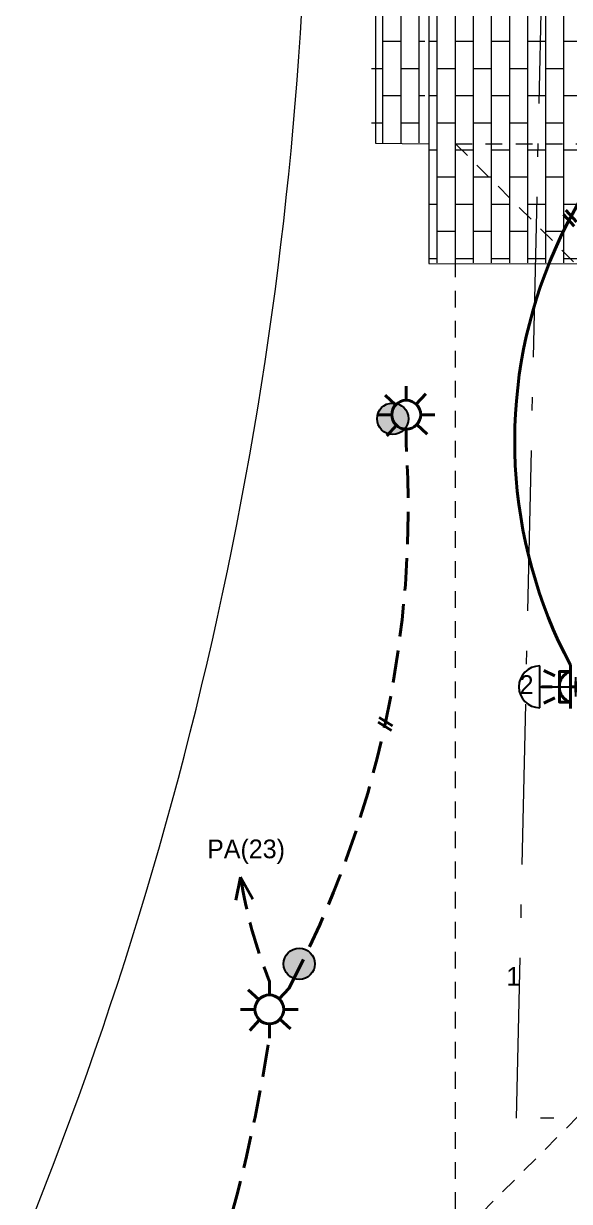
# Model space of a CAD drawing. Header units: metres. Extents: x 14 to 2416, y -346 to 476.
# Drawn here: x 23.82 to 27.9, y -91.25 to -82.43 of the extents above; entities that cross this region are included whole.
import ezdxf

# ---------------------------------------------------------------- set-up
doc = ezdxf.new("R2010")
doc.units = ezdxf.units.M
for name, pattern in [('0', [0]), ('ACAD_ISO10W100', [18, 12, -3, 0, -3]), ('Dash Style-2', [0.694425, 0.48607, -0.208355]), ('HIDDEN2', [0.1875, 0.125, -0.0625])]:
    doc.linetypes.add(name, pattern=pattern)
doc.layers.get('0').update_dxf_attribs({"linetype": '0', "lineweight": 20})
for name, color, linetype, lineweight in [('A-ANNO-TEXT', 20, 'Continuous', 13), ('baños', 251, 'Continuous', 0), ('calle', 254, 'Continuous', 0), ('E Salida Luces', 22, 'Continuous', 40), ('E Tuberia Emp Losa', 22, 'Continuous', 40), ('E Tuberia Emp Piso', 24, 'Dash Style-2', 40), ('piso', 253, 'Continuous', 0)]:
    doc.layers.add(name, color=color, linetype=linetype, lineweight=lineweight)
doc.layers.add('hatch piso', color=253, linetype='Continuous', lineweight=0, transparency=0.7)
doc.layers.add('MAVA Luminarias', color=1, linetype='Continuous')
doc.layers.add('SOLAR', color=7, linetype='ACAD_ISO10W100', lineweight=9, true_color=0xff1414)
doc.layers.add('Techos 1', color=7, linetype='HIDDEN2', lineweight=9, true_color=0x42391a)
doc.styles.add('CENTURY GOTHIC', font='GOTHIC.TTF')
pattern_1 = [(270, (38.70153, 39.36118), (0.1354836, -2e-17), []), (0, (38.70153, 39.36118), (0.1354836, 0.2032), [0.1354836, -0.1354836])]

# ---------------------------------------------------------------- blocks, each defined once
blk = doc.blocks.new('SCONCE 1')
at = {"layer": 'MAVA Luminarias', "color": 5, "linetype": 'Continuous'}
for p, q in [((-1.374, 0.679), (-1.374, 1.191)), ((-0.931, 0.816), (-0.931, 1.054)), ((-1.374, 0.935), (-0.931, 0.935))]:
    blk.add_line(p, q, dxfattribs=at)
blk.add_arc((-1.374, 0.935), 0.256, 90, 270, dxfattribs=at)
blk = doc.blocks.new('A$Cd6acdfdc')
at = {"layer": 'MAVA Luminarias', "transparency": 33554687}
blk.add_hatch(color=2, dxfattribs=at).paths.add_polyline_path([(0, 0.079, 1), (0.158, 0.079, 1)])
at = {"layer": 'MAVA Luminarias', "color": 2, "transparency": 33554687}
blk.add_circle((0.079, 0.079), 0.079, dxfattribs=at)
blk = doc.blocks.new('PL BASE 1N NASAS 09')
at = {"layer": 'piso'}
for p, q in [((-123.5311, -41.6497), (-123.5311, -48.8454)), ((-123.9311, -42.5497), (-123.9311, -47.9443)), ((-123.9311, -47.9443), (-123.5311, -47.9498)), ((-123.5311, -48.8454), (-122.3611, -48.8497))]:
    blk.add_line(p, q, dxfattribs=at)
at = {"layer": 'Techos 1'}
for p, q in [((-123.3311, -47.9497), (-121.2311, -47.9497)), ((-123.3311, -56.1498), (-123.3311, -47.9498)), ((-123.3311, -47.9498), (-119.2311, -52.0497)), ((-119.2311, -52.0497), (-123.3311, -56.1498))]:
    blk.add_line(p, q, dxfattribs=at)
blk = doc.blocks.new('PL MUEBLES 1N NASAS 09')
at = {"layer": 'hatch piso'}
h = blk.add_hatch(dxfattribs=at)
h.set_pattern_fill('AR-BRSTD', color=256, scale=0.002, angle=-90)
h.set_pattern_definition(pattern_1)
edge = h.paths.add_edge_path()
edge.add_line((42.2305, 44.7307), (42.2055, 44.7557))
edge.add_line((42.2055, 44.7557), (42.0805, 44.7557))
edge.add_arc((42.0805, 44.9057), 0.15, 180, 270, ccw=False)
edge.add_line((41.9305, 44.9057), (41.9305, 46.5503))
edge.add_line((41.9305, 46.5503), (38.7304, 46.5503))
edge.add_line((38.7304, 46.5503), (38.7304, 39.3612))
edge.add_line((38.7304, 39.3612), (41.9305, 39.3612))
edge.add_line((41.9305, 39.3612), (41.9305, 41.0057))
edge.add_arc((42.0805, 41.0057), 0.15, 90, 180, ccw=False)
edge.add_line((42.0805, 41.1557), (42.2305, 41.1557))
edge.add_line((42.2305, 41.1557), (42.2305, 44.7307))
h = blk.add_hatch(dxfattribs=at)
h.set_pattern_fill('AR-BRSTD', color=256, scale=0.002, angle=-90)
h.set_pattern_definition(pattern_1)
h.paths.add_polyline_path([(38.7015, 45.6503), (38.3015, 45.6503), (38.3015, 40.2612), (38.7015, 40.2612)])
at = {"layer": 'baños'}
blk.add_blockref('PL BASE 1N NASAS 09', (162.2615, 88.2033), dxfattribs=at)
blk = doc.blocks.new('A$Cbef68299')
blk.add_blockref('PL MUEBLES 1N NASAS 09', (-30.7659, -32.0535))
blk = doc.blocks.new('A$Cc5be7df0')
at = {"layer": 'calle'}
blk.add_arc((-17.7613, 28.237), 28.9752, 333.79791, 18.79711, dxfattribs=at)
at = {"layer": 'SOLAR', "ltscale": 0.1}
blk.add_lwpolyline([(50.6493, 18.241), (12.7705, 18.2411), (13.2139, 38.2316), (50.9852, 38.2377)], close=True, dxfattribs=at)
at = {"layer": 'A-ANNO-TEXT'}
blk.add_blockref('A$Cbef68299', (4.1493, 17.337), dxfattribs=at)
blk = doc.blocks.new('*U385')
at = {"layer": 'E Salida Luces'}
for p, q in [((-0.2394, 0.1234), (-0.1579, 0.0828)), ((-0.0408, 0.0815), (-0.0408, 0.163)), ((-0.0408, 0.0815), (-0.0408, -0.0815)), ((-0.0408, 0), (0, 0)), ((0, -0.0408), (0, 0.0408)), ((-0.2574, 0), (-0.1759, 0)), ((-0.2394, -0.1234), (-0.1579, -0.0828)), ((-0.0408, -0.163), (-0.0408, -0.0815))]:
    blk.add_line(p, q, dxfattribs=at)
blk.add_lwpolyline([(-0.0408, 0.1142), (-0.1223, 0.1142), (-0.1223, -0.1142), (-0.0408, -0.1142)], close=True, dxfattribs=at)
blk.add_arc((-0.0052, 0), 0.1196, 107.31428, 252.68572, dxfattribs=at)
blk = doc.blocks.new('*U370')
for p, q in [((0.03, 1.37), (-1.05, -1.48)), ((0.99, 1.37), (-0.09, -1.48))]:
    blk.add_line(p, q)
blk = doc.blocks.new('*U602')
at = {"xscale": 0.03937007874015751, "yscale": 0.03937007874015751, "zscale": 0.03937007874015751, "rotation": 168.338026754833}
blk.add_blockref('*U370', (-0.0017, -0.002), dxfattribs=at)
blk = doc.blocks.new('Luz Jardin')
at = {"layer": 'E Salida Luces', "linetype": 'Continuous'}
for p, q in [((0, 0.358), (0, 0.181)), ((-0.132, 0.123), (-0.262, 0.244)), ((0.123, 0.133), (0.243, 0.263)), ((-0.358, 0.001), (-0.18, 0.001)), ((0.18, 0.001), (0.358, 0.001)), ((-0.243, -0.261), (-0.123, -0.131)), ((0.262, -0.243), (0.132, -0.122)), ((0, -0.179), (0, -0.357))]:
    blk.add_line(p, q, dxfattribs=at)
blk.add_circle((0, 0.001), 0.18, dxfattribs=at)
blk = doc.blocks.new('*U591')
at = {"layer": 'E Tuberia Emp Losa', "linetype": 'Continuous'}
for p, q in [((0.146, 0.165), (0, 0)), ((0, 0), (0.233, 0.033))]:
    blk.add_line(p, q, dxfattribs=at)
blk = doc.blocks.new('*U735')
at = {"xscale": 0.03937007874015747, "yscale": 0.03937007874015747, "zscale": 0.03937007874015747, "rotation": 332.7302085133385}
blk.add_blockref('*U370', (0.0021, 0.0015), dxfattribs=at)

msp = doc.modelspace()

# ---------------------------------------------------------------- linework, layer by layer
at = {"layer": 'E Salida Luces'}
msp.add_arc((31.0712, -85.5537), 3.5771, 107.82327, 207.93175, dxfattribs=at)
at = {"layer": 'E Tuberia Emp Piso', "ltscale": 0.5}
for centre, radius, start, end in [((18.9968, -86.0502, 0), 7.7007, 332.12625, 3.57833), ((28.7811, -88.3121), 3.3756, 188.6046, 202.30326), ((13.9056, -88.2163), 11.8904, 328.09114, 351.26375)]:
    msp.add_arc(centre, radius, start, end, dxfattribs=at)

# ---------------------------------------------------------------- block references
at = {"layer": 'A-ANNO-TEXT'}
msp.add_blockref('A$Cc5be7df0', (14.7377, -108.8632), dxfattribs=at)
at = {"layer": 'E Salida Luces', "xscale": 0.6, "yscale": 0.6, "zscale": 0.6}
for p in [(26.6825, -85.3555, 0), (25.6581, -89.8081)]:
    msp.add_blockref('Luz Jardin', p, dxfattribs=at)
at = {"layer": 'E Salida Luces', "color": 1}
msp.add_blockref('*U385', (27.9516, -87.3923), dxfattribs=at)
at = {"layer": 'E Tuberia Emp Losa'}
for name, p, xscale, yscale, zscale, rotation in [('*U735', (27.908, -83.8833), 0.9842519685039484, 0.9842519685039484, 0.9842519685039484, 270), ('*U602', (26.5251, -87.6707, 0), 0.9842519685039484, 0.9842519685039484, 0.9842519685039484, 270), ('*U591', (25.4435, -88.8171), -0.7999999999999919, 0.7999999999999919, 0.7999999999999919, 126.9153612147438)]:
    msp.add_blockref(name, p, dxfattribs=dict(at, xscale=xscale, yscale=yscale, zscale=zscale, rotation=rotation))
at = {"layer": 'MAVA Luminarias', "xscale": 1.483214008569871, "yscale": 1.483214008569871, "zscale": 1.483214008569871}
for p in [(26.4643, -85.502), (25.7648, -89.5838)]:
    msp.add_blockref('A$Cd6acdfdc', p, dxfattribs=at)
at = {"layer": 'MAVA Luminarias', "color": 251, "xscale": 0.6101999921123585, "yscale": 0.6101999921123585, "zscale": 0.6101999921123585}
msp.add_blockref('SCONCE 1', (28.5199, -87.963), dxfattribs=at)

# ---------------------------------------------------------------- texts
at = {"layer": 'E Tuberia Emp Losa', "char_height": 0.14, "attachment_point": 5, "style": 'CENTURY GOTHIC'}
for s, insert, width in [('2', (27.5829, -87.3758), 0.072047), ('PA(23) ', (25.4838, -88.6269), 0.58376), ('1 ', (27.484, -89.56), 0.276812)]:
    msp.add_mtext(s, dxfattribs=dict(at, insert=insert, width=width))

doc.saveas('drawing.dxf')
